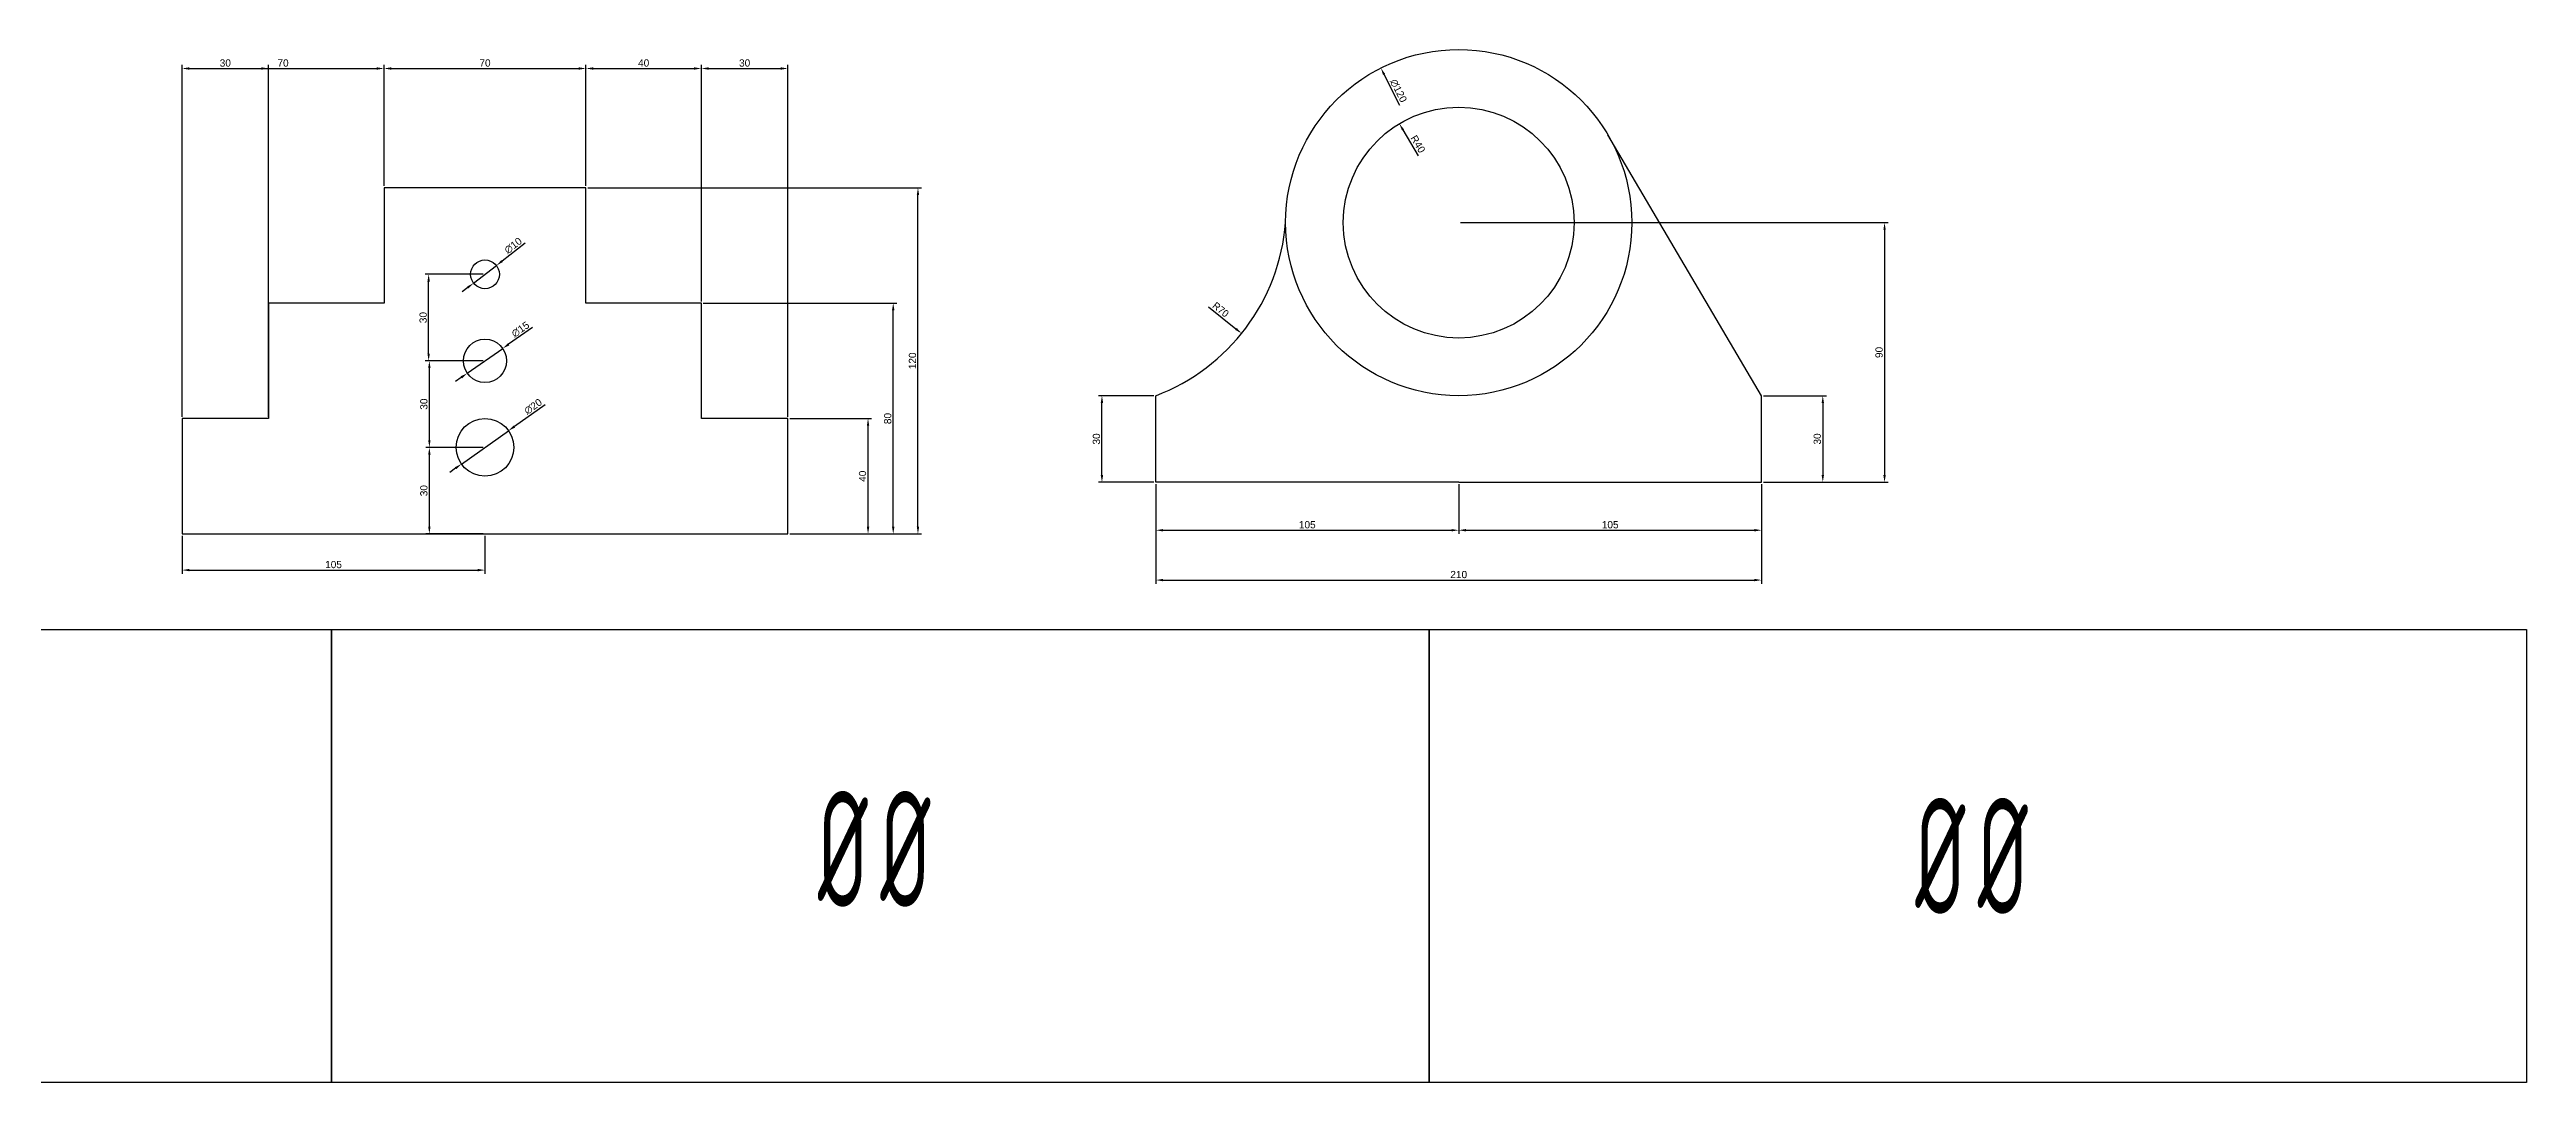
# Model space of a CAD drawing. Header units: millimetres. Extents: x 20 to 1737, y 25 to 763.
# Drawn here: x 878 to 1737, y 230 to 588 of the extents above; entities that cross this region are included whole.
import ezdxf

# ---------------------------------------------------------------- set-up
doc = ezdxf.new("R2010")
doc.units = ezdxf.units.MM
doc.styles.get("Standard").update_dxf_attribs({"font": 'arial.ttf'})
doc.dimstyles.new('ISO-25', dxfattribs={"dimtxt": 2.5, "dimasz": 2.5, "dimexe": 1.25, "dimexo": 0.625, "dimtad": 1, "dimtxsty": 'Standard', "dimcen": 2.5, "dimadec": 0, "dimazin": 0, "dimtfac": 1, "dimtmove": 0, "dimatfit": 3, "dimfxl": 1, "dimarcsym": 0})

# ---------------------------------------------------------------- blocks, each defined once
blk = doc.blocks.new('*D48')
at = {"color": 0, "lineweight": -2, "transparency": 16777216}
for p, q in [((924.18, 419.83), (924.18, 406.66)), ((1029.18, 419.83), (1029.18, 406.66)), ((926.68, 407.91), (1026.68, 407.91))]:
    blk.add_line(p, q, dxfattribs=at)
at = {"color": 0, "transparency": 16777216}
for points in [[(926.68, 408.33), (926.68, 407.5), (924.18, 407.91)], [(1026.68, 408.33), (1026.68, 407.5), (1029.18, 407.91)]]:
    blk.add_solid(points, dxfattribs=at)
at = {"layer": 'Defpoints', "color": 0, "transparency": 16777216}
for p in [(924.18, 420.45), (1029.18, 420.45), (1029.18, 407.91)]:
    blk.add_point(p, dxfattribs=at)
at = {"color": 0, "transparency": 16777216, "insert": (976.68, 409.82), "char_height": 2.5, "attachment_point": 5}
blk.add_mtext('105', dxfattribs=at)
blk = doc.blocks.new('*D49')
at = {"color": 0, "lineweight": -2, "transparency": 16777216}
for p, q in [((924.18, 461.08), (924.18, 583.04)), ((926.68, 581.79), (951.68, 581.79)), ((954.18, 461.08), (954.18, 583.04))]:
    blk.add_line(p, q, dxfattribs=at)
at = {"color": 0, "transparency": 16777216}
for points in [[(926.68, 582.21), (926.68, 581.37), (924.18, 581.79)], [(951.68, 582.21), (951.68, 581.37), (954.18, 581.79)]]:
    blk.add_solid(points, dxfattribs=at)
at = {"layer": 'Defpoints', "color": 0, "transparency": 16777216}
for p in [(954.18, 581.79), (924.18, 460.45), (954.18, 460.45)]:
    blk.add_point(p, dxfattribs=at)
at = {"color": 0, "transparency": 16777216, "insert": (939.18, 583.69), "char_height": 2.5, "attachment_point": 5}
blk.add_mtext('30', dxfattribs=at)
blk = doc.blocks.new('*D50')
at = {"color": 0, "lineweight": -2, "transparency": 16777216}
for p, q in [((924.18, 461.08), (924.18, 583.04)), ((926.68, 581.79), (991.68, 581.79)), ((994.18, 541.08), (994.18, 583.04))]:
    blk.add_line(p, q, dxfattribs=at)
at = {"color": 0, "transparency": 16777216}
for points in [[(926.68, 582.21), (926.68, 581.37), (924.18, 581.79)], [(991.68, 582.21), (991.68, 581.37), (994.18, 581.79)]]:
    blk.add_solid(points, dxfattribs=at)
at = {"layer": 'Defpoints', "color": 0, "transparency": 16777216}
for p in [(994.18, 581.79), (994.18, 540.45), (924.18, 460.45)]:
    blk.add_point(p, dxfattribs=at)
at = {"color": 0, "transparency": 16777216, "insert": (959.18, 583.69), "char_height": 2.5, "attachment_point": 5}
blk.add_mtext('70', dxfattribs=at)
blk = doc.blocks.new('*D51')
at = {"color": 0, "lineweight": -2, "transparency": 16777216}
for p, q in [((994.18, 541.08), (994.18, 583.04)), ((996.68, 581.79), (1061.68, 581.79)), ((1064.18, 541.08), (1064.18, 583.04))]:
    blk.add_line(p, q, dxfattribs=at)
at = {"color": 0, "transparency": 16777216}
for points in [[(996.68, 582.21), (996.68, 581.37), (994.18, 581.79)], [(1061.68, 582.21), (1061.68, 581.37), (1064.18, 581.79)]]:
    blk.add_solid(points, dxfattribs=at)
at = {"layer": 'Defpoints', "color": 0, "transparency": 16777216}
for p in [(1064.18, 581.79), (994.18, 540.45), (1064.18, 540.45)]:
    blk.add_point(p, dxfattribs=at)
at = {"color": 0, "transparency": 16777216, "insert": (1029.18, 583.69), "char_height": 2.5, "attachment_point": 5}
blk.add_mtext('70', dxfattribs=at)
blk = doc.blocks.new('*D52')
at = {"color": 0, "lineweight": -2, "transparency": 16777216}
for p, q in [((1064.18, 541.08), (1064.18, 583.04)), ((1066.68, 581.79), (1101.68, 581.79)), ((1104.18, 501.08), (1104.18, 583.04))]:
    blk.add_line(p, q, dxfattribs=at)
at = {"color": 0, "transparency": 16777216}
for points in [[(1066.68, 582.21), (1066.68, 581.37), (1064.18, 581.79)], [(1101.68, 582.21), (1101.68, 581.37), (1104.18, 581.79)]]:
    blk.add_solid(points, dxfattribs=at)
at = {"layer": 'Defpoints', "color": 0, "transparency": 16777216}
for p in [(1104.18, 581.79), (1064.18, 540.45), (1104.18, 500.45)]:
    blk.add_point(p, dxfattribs=at)
at = {"color": 0, "transparency": 16777216, "insert": (1084.18, 583.69), "char_height": 2.5, "attachment_point": 5}
blk.add_mtext('40', dxfattribs=at)
blk = doc.blocks.new('*D53')
at = {"color": 0, "lineweight": -2, "transparency": 16777216}
for p, q in [((1104.18, 501.08), (1104.18, 583.04)), ((1106.68, 581.79), (1131.68, 581.79)), ((1134.18, 461.08), (1134.18, 583.04))]:
    blk.add_line(p, q, dxfattribs=at)
at = {"color": 0, "transparency": 16777216}
for points in [[(1106.68, 582.21), (1106.68, 581.37), (1104.18, 581.79)], [(1131.68, 582.21), (1131.68, 581.37), (1134.18, 581.79)]]:
    blk.add_solid(points, dxfattribs=at)
at = {"layer": 'Defpoints', "color": 0, "transparency": 16777216}
for p in [(1134.18, 581.79), (1104.18, 500.45), (1134.18, 460.45)]:
    blk.add_point(p, dxfattribs=at)
at = {"color": 0, "transparency": 16777216, "insert": (1119.18, 583.69), "char_height": 2.5, "attachment_point": 5}
blk.add_mtext('30', dxfattribs=at)
blk = doc.blocks.new('*D54')
at = {"color": 0, "lineweight": -2, "transparency": 16777216}
for p, q in [((1134.81, 460.45), (1163.2, 460.45)), ((1161.95, 422.95), (1161.95, 457.95)), ((1134.81, 420.45), (1163.2, 420.45))]:
    blk.add_line(p, q, dxfattribs=at)
at = {"color": 0, "transparency": 16777216}
for points in [[(1161.54, 457.95), (1162.37, 457.95), (1161.95, 460.45)], [(1161.54, 422.95), (1162.37, 422.95), (1161.95, 420.45)]]:
    blk.add_solid(points, dxfattribs=at)
at = {"layer": 'Defpoints', "color": 0, "transparency": 16777216}
for p in [(1134.18, 460.45), (1161.95, 460.45), (1134.18, 420.45)]:
    blk.add_point(p, dxfattribs=at)
at = {"color": 0, "transparency": 16777216, "insert": (1160.05, 440.45), "char_height": 2.5, "attachment_point": 5, "rotation": 90}
blk.add_mtext('40', dxfattribs=at)
blk = doc.blocks.new('*D55')
at = {"color": 0, "lineweight": -2, "transparency": 16777216}
for p, q in [((1104.81, 500.45), (1171.93, 500.45)), ((1170.68, 422.95), (1170.68, 497.95)), ((1134.81, 420.45), (1171.93, 420.45))]:
    blk.add_line(p, q, dxfattribs=at)
at = {"color": 0, "transparency": 16777216}
for points in [[(1170.26, 497.95), (1171.1, 497.95), (1170.68, 500.45)], [(1170.26, 422.95), (1171.1, 422.95), (1170.68, 420.45)]]:
    blk.add_solid(points, dxfattribs=at)
at = {"layer": 'Defpoints', "color": 0, "transparency": 16777216}
for p in [(1104.18, 500.45), (1170.68, 500.45), (1134.18, 420.45)]:
    blk.add_point(p, dxfattribs=at)
at = {"color": 0, "transparency": 16777216, "insert": (1168.78, 460.45), "char_height": 2.5, "attachment_point": 5, "rotation": 90}
blk.add_mtext('80', dxfattribs=at)
blk = doc.blocks.new('*D56')
at = {"color": 0, "lineweight": -2, "transparency": 16777216}
for p, q in [((1064.81, 540.45), (1180.5, 540.45)), ((1179.25, 422.95), (1179.25, 537.95)), ((1134.81, 420.45), (1180.5, 420.45))]:
    blk.add_line(p, q, dxfattribs=at)
at = {"color": 0, "transparency": 16777216}
for points in [[(1178.84, 537.95), (1179.67, 537.95), (1179.25, 540.45)], [(1178.84, 422.95), (1179.67, 422.95), (1179.25, 420.45)]]:
    blk.add_solid(points, dxfattribs=at)
at = {"layer": 'Defpoints', "color": 0, "transparency": 16777216}
for p in [(1064.18, 540.45), (1179.25, 540.45), (1134.18, 420.45)]:
    blk.add_point(p, dxfattribs=at)
at = {"color": 0, "transparency": 16777216, "insert": (1177.35, 480.45), "char_height": 2.5, "attachment_point": 5, "rotation": 90}
blk.add_mtext('120', dxfattribs=at)
blk = doc.blocks.new('*D57')
at = {"color": 0, "lineweight": -2, "transparency": 16777216}
for p, q in [((1043.11, 521.19), (1035.12, 515.03)), ((1025.22, 507.4), (1033.14, 513.51)), ((1023.24, 505.88), (1021.26, 504.35))]:
    blk.add_line(p, q, dxfattribs=at)
at = {"color": 0, "transparency": 16777216}
for points in [[(1034.87, 515.36), (1035.38, 514.7), (1033.14, 513.51)], [(1022.99, 506.21), (1023.5, 505.55), (1025.22, 507.4)]]:
    blk.add_solid(points, dxfattribs=at)
at = {"layer": 'Defpoints', "color": 0, "transparency": 16777216}
for p in [(1025.22, 507.4), (1033.14, 513.51)]:
    blk.add_point(p, dxfattribs=at)
at = {"color": 0, "transparency": 16777216, "insert": (1038.95, 520.38), "char_height": 2.5, "attachment_point": 5, "rotation": 37.61089}
blk.add_mtext('∅10', dxfattribs=at)
blk = doc.blocks.new('*D58')
at = {"color": 0, "lineweight": -2, "transparency": 16777216}
for p, q in [((1045.68, 491.96), (1037.38, 486.18)), ((1023.03, 476.16), (1035.33, 484.75)), ((1020.98, 474.73), (1018.93, 473.3))]:
    blk.add_line(p, q, dxfattribs=at)
at = {"color": 0, "transparency": 16777216}
for points in [[(1037.15, 486.52), (1037.62, 485.83), (1035.33, 484.75)], [(1020.74, 475.07), (1021.22, 474.39), (1023.03, 476.16)]]:
    blk.add_solid(points, dxfattribs=at)
at = {"layer": 'Defpoints', "color": 0, "transparency": 16777216}
for p in [(1035.33, 484.75), (1023.03, 476.16)]:
    blk.add_point(p, dxfattribs=at)
at = {"color": 0, "transparency": 16777216, "insert": (1041.47, 491.34), "char_height": 2.5, "attachment_point": 5, "rotation": 34.90606}
blk.add_mtext('∅15', dxfattribs=at)
blk = doc.blocks.new('*D59')
at = {"color": 0, "lineweight": -2, "transparency": 16777216}
for p, q in [((1050.07, 465.22), (1039.39, 457.67)), ((1021.02, 444.68), (1037.35, 456.23)), ((1018.98, 443.24), (1016.94, 441.79))]:
    blk.add_line(p, q, dxfattribs=at)
at = {"color": 0, "transparency": 16777216}
for points in [[(1039.15, 458.01), (1039.63, 457.33), (1037.35, 456.23)], [(1018.74, 443.58), (1019.22, 442.9), (1021.02, 444.68)]]:
    blk.add_solid(points, dxfattribs=at)
at = {"layer": 'Defpoints', "color": 0, "transparency": 16777216}
for p in [(1037.35, 456.23), (1021.02, 444.68)]:
    blk.add_point(p, dxfattribs=at)
at = {"color": 0, "transparency": 16777216, "insert": (1045.87, 464.59), "char_height": 2.5, "attachment_point": 5, "rotation": 35.26931}
blk.add_mtext('∅20', dxfattribs=at)
blk = doc.blocks.new('*D63')
at = {"color": 0, "lineweight": -2, "transparency": 16777216}
for p, q in [((1028.56, 450.45), (1008.65, 450.45)), ((1009.9, 422.95), (1009.9, 447.95)), ((1028.56, 420.45), (1008.65, 420.45))]:
    blk.add_line(p, q, dxfattribs=at)
at = {"color": 0, "transparency": 16777216}
for points in [[(1009.49, 447.95), (1010.32, 447.95), (1009.9, 450.45)], [(1009.49, 422.95), (1010.32, 422.95), (1009.9, 420.45)]]:
    blk.add_solid(points, dxfattribs=at)
at = {"layer": 'Defpoints', "color": 0, "transparency": 16777216}
for p in [(1009.9, 450.45), (1029.18, 450.45), (1029.18, 420.45)]:
    blk.add_point(p, dxfattribs=at)
at = {"color": 0, "transparency": 16777216, "insert": (1008, 435.45), "char_height": 2.5, "attachment_point": 5, "rotation": 90}
blk.add_mtext('30', dxfattribs=at)
blk = doc.blocks.new('*D64')
at = {"color": 0, "lineweight": -2, "transparency": 16777216}
for p, q in [((1028.56, 480.45), (1008.65, 480.45)), ((1009.9, 452.95), (1009.9, 477.95)), ((1028.56, 450.45), (1008.65, 450.45))]:
    blk.add_line(p, q, dxfattribs=at)
at = {"color": 0, "transparency": 16777216}
for points in [[(1009.49, 477.95), (1010.32, 477.95), (1009.9, 480.45)], [(1009.49, 452.95), (1010.32, 452.95), (1009.9, 450.45)]]:
    blk.add_solid(points, dxfattribs=at)
at = {"layer": 'Defpoints', "color": 0, "transparency": 16777216}
for p in [(1009.9, 480.45), (1029.18, 480.45), (1029.18, 450.45)]:
    blk.add_point(p, dxfattribs=at)
at = {"color": 0, "transparency": 16777216, "insert": (1008, 465.45), "char_height": 2.5, "attachment_point": 5, "rotation": 90}
blk.add_mtext('30', dxfattribs=at)
blk = doc.blocks.new('*D65')
at = {"color": 0, "lineweight": -2, "transparency": 16777216}
for p, q in [((1028.56, 510.45), (1008.4, 510.45)), ((1009.65, 482.95), (1009.65, 507.95)), ((1028.56, 480.45), (1008.4, 480.45))]:
    blk.add_line(p, q, dxfattribs=at)
at = {"color": 0, "transparency": 16777216}
for points in [[(1009.23, 507.95), (1010.07, 507.95), (1009.65, 510.45)], [(1009.23, 482.95), (1010.07, 482.95), (1009.65, 480.45)]]:
    blk.add_solid(points, dxfattribs=at)
at = {"layer": 'Defpoints', "color": 0, "transparency": 16777216}
for p in [(1009.65, 510.45), (1029.18, 510.45), (1029.18, 480.45)]:
    blk.add_point(p, dxfattribs=at)
at = {"color": 0, "transparency": 16777216, "insert": (1007.75, 495.45), "char_height": 2.5, "attachment_point": 5, "rotation": 90}
blk.add_mtext('30', dxfattribs=at)
blk = doc.blocks.new('*D66')
at = {"color": 0, "lineweight": -2, "transparency": 16777216}
blk.add_line((1279.96, 499.19), (1289.49, 491.52), dxfattribs=at)
at = {"color": 0, "transparency": 16777216}
blk.add_solid([(1289.75, 491.84), (1289.23, 491.19), (1291.44, 489.95)], dxfattribs=at)
at = {"layer": 'Defpoints', "color": 0, "transparency": 16777216}
for p in [(1182.37, 577.72), (1291.44, 489.95)]:
    blk.add_point(p, dxfattribs=at)
at = {"color": 0, "transparency": 16777216, "insert": (1284.18, 498.2), "char_height": 2.5, "attachment_point": 5, "rotation": 321.17719}
blk.add_mtext('{\\fPMingLiU|b0|i0|c129|p0;R70}', dxfattribs=at)
blk = doc.blocks.new('*D67')
at = {"color": 0, "lineweight": -2, "transparency": 16777216}
blk.add_line((1346.24, 568.98), (1340.83, 579.73), dxfattribs=at)
at = {"color": 0, "transparency": 16777216}
blk.add_solid([(1341.2, 579.91), (1340.46, 579.54), (1339.7, 581.96)], dxfattribs=at)
at = {"layer": 'Defpoints', "color": 0, "transparency": 16777216}
for p in [(1339.7, 581.96), (1393.68, 474.78)]:
    blk.add_point(p, dxfattribs=at)
at = {"color": 0, "transparency": 16777216, "insert": (1345.79, 574.09), "char_height": 2.5, "attachment_point": 5, "rotation": 296.72872}
blk.add_mtext('∅120', dxfattribs=at)
blk = doc.blocks.new('*D69')
at = {"color": 0, "lineweight": -2, "transparency": 16777216}
for p, q in [((1472.31, 468.37), (1494.13, 468.37)), ((1492.88, 465.87), (1492.88, 440.87)), ((1472.31, 438.37), (1494.13, 438.37))]:
    blk.add_line(p, q, dxfattribs=at)
at = {"color": 0, "transparency": 16777216}
for points in [[(1492.47, 465.87), (1493.3, 465.87), (1492.88, 468.37)], [(1492.47, 440.87), (1493.3, 440.87), (1492.88, 438.37)]]:
    blk.add_solid(points, dxfattribs=at)
at = {"layer": 'Defpoints', "color": 0, "transparency": 16777216}
for p in [(1471.69, 468.37), (1471.69, 438.37), (1492.88, 438.37)]:
    blk.add_point(p, dxfattribs=at)
at = {"color": 0, "transparency": 16777216, "insert": (1490.98, 453.37), "char_height": 2.5, "attachment_point": 5, "rotation": 90}
blk.add_mtext('30', dxfattribs=at)
blk = doc.blocks.new('*D70')
at = {"color": 0, "lineweight": -2, "transparency": 16777216}
for p, q in [((1367.31, 528.37), (1515.54, 528.37)), ((1514.29, 525.87), (1514.29, 440.87)), ((1472.31, 438.37), (1515.54, 438.37))]:
    blk.add_line(p, q, dxfattribs=at)
at = {"color": 0, "transparency": 16777216}
for points in [[(1513.87, 525.87), (1514.71, 525.87), (1514.29, 528.37)], [(1513.87, 440.87), (1514.71, 440.87), (1514.29, 438.37)]]:
    blk.add_solid(points, dxfattribs=at)
at = {"layer": 'Defpoints', "color": 0, "transparency": 16777216}
for p in [(1366.69, 528.37), (1471.69, 438.37), (1514.29, 438.37)]:
    blk.add_point(p, dxfattribs=at)
at = {"color": 0, "transparency": 16777216, "insert": (1512.39, 483.37), "char_height": 2.5, "attachment_point": 5, "rotation": 90}
blk.add_mtext('90', dxfattribs=at)
blk = doc.blocks.new('*D71')
at = {"color": 0, "lineweight": -2, "transparency": 16777216}
for p, q in [((1261.06, 468.37), (1241.78, 468.37)), ((1243.03, 440.87), (1243.03, 465.87)), ((1261.06, 438.37), (1241.78, 438.37))]:
    blk.add_line(p, q, dxfattribs=at)
at = {"color": 0, "transparency": 16777216}
for points in [[(1242.61, 465.87), (1243.44, 465.87), (1243.03, 468.37)], [(1242.61, 440.87), (1243.44, 440.87), (1243.03, 438.37)]]:
    blk.add_solid(points, dxfattribs=at)
at = {"layer": 'Defpoints', "color": 0, "transparency": 16777216}
for p in [(1243.03, 468.37), (1261.69, 468.37), (1261.69, 438.37)]:
    blk.add_point(p, dxfattribs=at)
at = {"color": 0, "transparency": 16777216, "insert": (1241.12, 453.37), "char_height": 2.5, "attachment_point": 5, "rotation": 90}
blk.add_mtext('30', dxfattribs=at)
blk = doc.blocks.new('*D72')
at = {"color": 0, "lineweight": -2, "transparency": 16777216}
for p, q in [((1261.69, 437.75), (1261.69, 420.48)), ((1366.69, 437.75), (1366.69, 420.48)), ((1264.19, 421.73), (1364.19, 421.73))]:
    blk.add_line(p, q, dxfattribs=at)
at = {"color": 0, "transparency": 16777216}
for points in [[(1264.19, 422.15), (1264.19, 421.32), (1261.69, 421.73)], [(1364.19, 422.15), (1364.19, 421.32), (1366.69, 421.73)]]:
    blk.add_solid(points, dxfattribs=at)
at = {"layer": 'Defpoints', "color": 0, "transparency": 16777216}
for p in [(1261.69, 438.37), (1366.69, 438.37), (1366.69, 421.73)]:
    blk.add_point(p, dxfattribs=at)
at = {"color": 0, "transparency": 16777216, "insert": (1314.19, 423.63), "char_height": 2.5, "attachment_point": 5}
blk.add_mtext('105', dxfattribs=at)
blk = doc.blocks.new('*D73')
at = {"color": 0, "lineweight": -2, "transparency": 16777216}
for p, q in [((1366.69, 437.75), (1366.69, 420.48)), ((1471.69, 437.75), (1471.69, 420.48)), ((1369.19, 421.73), (1469.19, 421.73))]:
    blk.add_line(p, q, dxfattribs=at)
at = {"color": 0, "transparency": 16777216}
for points in [[(1369.19, 422.15), (1369.19, 421.32), (1366.69, 421.73)], [(1469.19, 422.15), (1469.19, 421.32), (1471.69, 421.73)]]:
    blk.add_solid(points, dxfattribs=at)
at = {"layer": 'Defpoints', "color": 0, "transparency": 16777216}
for p in [(1366.69, 438.37), (1471.69, 438.37), (1471.69, 421.73)]:
    blk.add_point(p, dxfattribs=at)
at = {"color": 0, "transparency": 16777216, "insert": (1419.19, 423.63), "char_height": 2.5, "attachment_point": 5}
blk.add_mtext('105', dxfattribs=at)
blk = doc.blocks.new('*D74')
at = {"color": 0, "lineweight": -2, "transparency": 16777216}
for p, q in [((1261.69, 437.75), (1261.69, 403.2)), ((1471.69, 437.75), (1471.69, 403.2)), ((1264.19, 404.45), (1469.19, 404.45))]:
    blk.add_line(p, q, dxfattribs=at)
at = {"color": 0, "transparency": 16777216}
for points in [[(1264.19, 404.87), (1264.19, 404.04), (1261.69, 404.45)], [(1469.19, 404.87), (1469.19, 404.04), (1471.69, 404.45)]]:
    blk.add_solid(points, dxfattribs=at)
at = {"layer": 'Defpoints', "color": 0, "transparency": 16777216}
for p in [(1261.69, 438.37), (1471.69, 438.37), (1471.69, 404.45)]:
    blk.add_point(p, dxfattribs=at)
at = {"color": 0, "transparency": 16777216, "insert": (1366.69, 406.36), "char_height": 2.5, "attachment_point": 5}
blk.add_mtext('210', dxfattribs=at)
blk = doc.blocks.new('*D75')
at = {"color": 0, "lineweight": -2, "transparency": 16777216}
blk.add_line((1352.78, 551.53), (1347.38, 560.52), dxfattribs=at)
at = {"color": 0, "transparency": 16777216}
blk.add_solid([(1347.74, 560.73), (1347.02, 560.3), (1346.09, 562.66)], dxfattribs=at)
at = {"layer": 'Defpoints', "color": 0, "transparency": 16777216}
for p in [(1346.09, 562.66), (1366.69, 528.37)]:
    blk.add_point(p, dxfattribs=at)
at = {"color": 0, "transparency": 16777216, "insert": (1352.55, 555.6), "char_height": 2.5, "attachment_point": 5, "rotation": 300.9908}
blk.add_mtext('R40', dxfattribs=at)

msp = doc.modelspace()

# ---------------------------------------------------------------- linework, layer by layer
for p, q in [((1471.689, 468.37), (1418.381, 558.832)), ((1029.183, 540.454), (994.183, 540.454)), ((994.183, 540.454), (994.183, 500.454)), ((1064.183, 540.454), (1029.183, 540.454)), ((1064.183, 500.454), (1064.183, 540.454)), ((994.183, 500.454), (954.183, 500.454)), ((954.183, 500.454), (954.183, 460.454)), ((1104.183, 500.454), (1064.183, 500.454)), ((1104.183, 460.454), (1104.183, 500.454)), ((1261.689, 438.37), (1261.689, 468.37)), ((1471.689, 438.37), (1471.689, 468.37)), ((954.183, 460.454), (924.183, 460.454)), ((924.183, 460.454), (924.183, 420.454)), ((1134.183, 460.454), (1104.183, 460.454)), ((1134.183, 420.454), (1134.183, 460.454)), ((1366.689, 438.37), (1261.689, 438.37)), ((1366.689, 438.37), (1471.689, 438.37)), ((924.183, 420.454), (1134.183, 420.454)), ((924.183, 420.454), (1134.183, 420.454))]:
    msp.add_line(p, q)
for points in [[(595.632, 387.311), (976.015, 387.311), (976.015, 230.295), (595.632, 230.295)], [(976.015, 387.311), (1356.397, 387.311), (1356.397, 230.295), (976.015, 230.295)], [(1356.397, 387.311), (1736.78, 387.311), (1736.78, 230.295), (1356.397, 230.295)]]:
    msp.add_lwpolyline(points, close=True)
for centre, radius in [((1366.689, 528.37), 60), ((1366.689, 528.37), 40), ((1029.183, 510.454), 5), ((1029.183, 480.454), 7.5), ((1029.183, 450.454), 10)]:
    msp.add_circle(centre, radius)
msp.add_arc((1236.903, 533.835), 70, 290.737737, 355.522468)

# ---------------------------------------------------------------- texts
at = {"char_height": 40, "width": 380.38267, "attachment_point": 5}
for insert in [(1166.206, 311.227), (1546.589, 308.803)]:
    msp.add_mtext('{\\fISOCPEUR|b0|i0|c0|p34;\\W0.5;\\T1.25;%%C%%C}', dxfattribs=dict(at, insert=insert))

# ---------------------------------------------------------------- dimensions: what is measured, and where the dimension line sits
for base, p1, p2, picture, middle in [((954.183, 581.789), (924.183, 460.454), (954.183, 460.454), '*D49', (939.183, 583.691)), ((1366.689, 421.732), (1261.689, 438.37), (1366.689, 438.37), '*D72', (1314.189, 423.634)), ((1471.689, 404.455), (1261.689, 438.37), (1471.689, 438.37), '*D74', (1366.689, 406.356)), ((1029.183, 407.914), (924.183, 420.454), (1029.183, 420.454), '*D48', (976.683, 409.815))]:
    dim = msp.add_linear_dim(base=base, p1=p1, p2=p2, dimstyle='ISO-25')
    dim.commit()
    dim.dimension.update_dxf_attribs({"geometry": picture, "text_midpoint": middle})
for base, p1, p2, picture, middle in [((994.183, 581.789), (924.183, 460.454), (994.183, 540.454), '*D50', (959.183, 583.69)), ((1064.183, 581.789), (994.183, 540.454), (1064.183, 540.454), '*D51', (1029.183, 583.69)), ((1104.183, 581.789), (1064.183, 540.454), (1104.183, 500.454), '*D52', (1084.183, 583.69)), ((1134.183, 581.789), (1104.183, 500.454), (1134.183, 460.454), '*D53', (1119.183, 583.691)), ((1471.689, 421.732), (1366.689, 438.37), (1471.689, 438.37), '*D73', (1419.189, 423.634))]:
    dim = msp.add_linear_dim(base=base, p1=p1, p2=p2, dimstyle='ISO-25', override={"dimtmove": 1})
    dim.commit()
    dim.dimension.update_dxf_attribs({"geometry": picture, "text_midpoint": middle})
dim = msp.add_diameter_dim_2p(p1=(1182.366, 577.719), p2=(1291.439, 489.951), text='{\\fPMingLiU|b0|i0|c129|p0;R70}', dimstyle='ISO-25')
dim.commit()
dim.dimension.update_dxf_attribs({"geometry": '*D66', "text_midpoint": (1283, 496.741), "dimtype": 163})
for p1, p2, picture, middle in [((1393.675, 474.781), (1339.703, 581.959), '*D67', (1344.095, 573.238)), ((1021.018, 444.68), (1037.347, 456.228), '*D59', (1046.971, 463.034))]:
    dim = msp.add_diameter_dim_2p(p1=p1, p2=p2, dimstyle='ISO-25')
    dim.commit()
    dim.dimension.update_dxf_attribs({"geometry": picture, "text_midpoint": middle, "dimtype": 163})
dim = msp.add_radius_dim(center=(1366.689, 528.37), mpoint=(1346.093, 562.66), dimstyle='ISO-25')
dim.commit()
dim.dimension.update_dxf_attribs({"geometry": '*D75', "text_midpoint": (1350.92, 554.623), "dimtype": 164})
for base, p1, p2, picture, middle in [((1179.255, 540.454), (1134.183, 420.454), (1064.183, 540.454), '*D56', (1177.353, 480.454)), ((1514.289, 438.37), (1366.689, 528.37), (1471.689, 438.37), '*D70', (1512.387, 483.37)), ((1009.651, 510.454), (1029.183, 480.454), (1029.183, 510.454), '*D65', (1007.748, 495.454)), ((1170.681, 500.454), (1134.183, 420.454), (1104.183, 500.454), '*D55', (1168.779, 460.454)), ((1009.903, 480.454), (1029.183, 450.454), (1029.183, 480.454), '*D64', (1008.001, 465.454)), ((1243.026, 468.37), (1261.689, 438.37), (1261.689, 468.37), '*D71', (1241.124, 453.37)), ((1492.884, 438.37), (1471.689, 468.37), (1471.689, 438.37), '*D69', (1490.982, 453.37)), ((1161.953, 460.454), (1134.183, 420.454), (1134.183, 460.454), '*D54', (1160.051, 440.454)), ((1009.903, 450.454), (1029.183, 420.454), (1029.183, 450.454), '*D63', (1008.001, 435.454))]:
    dim = msp.add_linear_dim(base=base, p1=p1, p2=p2, angle=90, dimstyle='ISO-25')
    dim.commit()
    dim.dimension.update_dxf_attribs({"geometry": picture, "text_midpoint": middle})
for p1, p2, picture, middle in [((1025.222, 507.403), (1033.144, 513.506), '*D57', (1038.949, 520.379)), ((1023.032, 476.162), (1035.334, 484.746), '*D58', (1041.468, 491.345))]:
    dim = msp.add_diameter_dim_2p(p1=p1, p2=p2, dimstyle='ISO-25')
    dim.commit()
    dim.dimension.update_dxf_attribs({"geometry": picture, "text_midpoint": middle})

doc.saveas('drawing.dxf')
